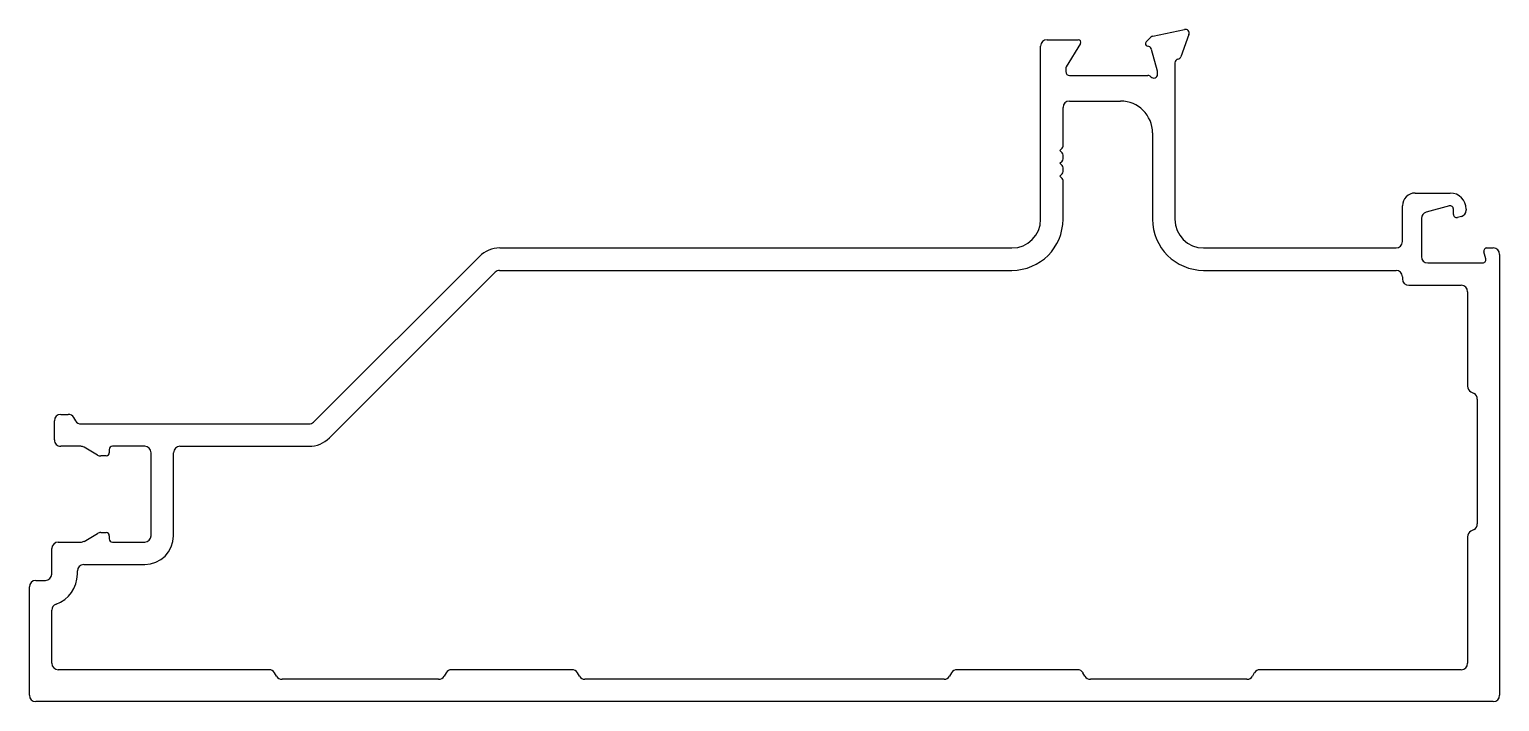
# Model space of a CAD drawing. Extents: x -58 to 57, y 8 to 61.
import ezdxf

# ---------------------------------------------------------------- set-up
doc = ezdxf.new("R2010")
doc.units = 0
doc.layers.get('0').update_dxf_attribs({"linetype": 'CONTINUOUS'})

msp = doc.modelspace()

# ---------------------------------------------------------------- linework, layer by layer
for p, q in [((21.6, 60.12), (24.04, 60.12)), ((24.21, 59.82), (23.1, 58)), ((29.35, 59.94), (29.72, 60.31)), ((29.87, 60.39), (32.35, 60.92)), ((32.69, 60.52), (32.07, 58.79)), ((21.1, 46.07), (21.1, 59.62)), ((29.56, 59.58), (29.44, 59.61)), ((30.23, 57.66), (29.77, 59.36)), ((23.06, 57.84), (23.06, 57.62)), ((30.24, 57.42), (30.24, 57.58)), ((31.6, 58.3), (31.6, 46.07)), ((23.36, 57.32), (29.49, 57.32)), ((23.35, 55.32), (27.35, 55.32)), ((22.85, 51.8), (22.85, 54.82)), ((29.85, 52.82), (29.85, 46.07)), ((22.6, 51.45), (22.78, 51.62)), ((22.78, 51.27), (22.6, 51.45)), ((22.6, 50.45), (22.78, 50.62)), ((22.85, 50.8), (22.85, 51.09)), ((22.78, 50.27), (22.6, 50.45)), ((22.6, 49.45), (22.78, 49.62)), ((22.85, 49.8), (22.85, 50.09)), ((22.78, 49.27), (22.6, 49.45)), ((22.85, 46.07), (22.85, 49.09)), ((50.4, 48.12), (53.13, 48.12)), ((49.4, 44.32), (49.4, 47.12)), ((50.88, 46.14), (50.88, 43.15)), ((53.07, 47.11), (51.25, 46.63)), ((53.38, 46.45), (53.38, 46.87)), ((54.01, 46.29), (53.7, 46.2)), ((54.38, 46.87), (54.38, 46.77)), ((-21.21, 43.82), (18.85, 43.82)), ((33.85, 43.82), (48.9, 43.82)), ((56.01, 43.82), (56.5, 43.82)), ((-35.78, 30.19), (-22.8, 43.16)), ((51.38, 42.65), (55.67, 42.65)), ((55.91, 42.96), (55.77, 43.51)), ((57, 43.32), (57, 8.82)), ((-34.54, 28.95), (-21.57, 41.92)), ((-21.22, 42.07), (18.85, 42.07)), ((33.85, 42.07), (48.9, 42.07)), ((49.4, 41.57), (49.4, 41.4)), ((49.9, 40.9), (54, 40.9)), ((54.5, 40.4), (54.5, 33)), ((54.75, 32.56), (55, 32.42)), ((55.25, 31.99), (55.25, 22.23)), ((-56.05, 28.8), (-56.05, 30.3)), ((-55.55, 30.8), (-54.97, 30.8)), ((-54.54, 30.55), (-54.4, 30.3)), ((-53.96, 30.05), (-36.13, 30.05)), ((-53.98, 28.3), (-55.55, 28.3)), ((-52.67, 27.61), (-53.73, 28.23)), ((-51.75, 28.05), (-51.75, 27.8)), ((-48.98, 28.3), (-51.5, 28.3)), ((-48.48, 21.3), (-48.48, 27.8)), ((-46.73, 21.3), (-46.73, 27.8)), ((-46.23, 28.3), (-36.13, 28.3)), ((-52, 27.55), (-52.42, 27.55)), ((-55.75, 20.8), (-53.98, 20.8)), ((-53.73, 20.86), (-52.67, 21.48)), ((-52.42, 21.55), (-52, 21.55)), ((-51.75, 21.3), (-51.75, 21.05)), ((-51.5, 20.8), (-48.98, 20.8)), ((54.5, 21.22), (54.5, 11.32)), ((55, 21.8), (54.75, 21.66)), ((-56.25, 18.3), (-56.25, 20.3)), ((-54.25, 18.3), (-54.25, 18.55)), ((-53.75, 19.05), (-48.98, 19.05)), ((-58, 8.82), (-58, 17.3)), ((-57.5, 17.8), (-56.75, 17.8)), ((-56.25, 11.32), (-56.25, 15.47)), ((-39.25, 10.82), (-55.75, 10.82)), ((-38.67, 10.32), (-38.82, 10.57)), ((-25.41, 10.57), (-25.56, 10.32)), ((-15.56, 10.82), (-24.98, 10.82)), ((-14.98, 10.32), (-15.13, 10.57)), ((14.12, 10.57), (13.98, 10.32)), ((23.98, 10.82), (14.56, 10.82)), ((24.55, 10.32), (24.41, 10.57)), ((37.81, 10.57), (37.67, 10.32)), ((54, 10.82), (38.25, 10.82)), ((-25.99, 10.07), (-38.24, 10.07)), ((13.54, 10.07), (-14.55, 10.07)), ((37.24, 10.07), (24.99, 10.07)), ((56.5, 8.32), (-57.5, 8.32))]:
    msp.add_line(p, q)
for centre, radius, start, end in [((21.6, 59.62), 0.5, 90, 180), ((24.04, 59.92), 0.2, 328.6, 90), ((29.5, 59.8), 0.2, 135.0969, 255.0969), ((29.94, 60.1), 0.3, 102, 135.0969), ((32.41, 60.63), 0.3, 340.0969, 102), ((29.48, 59.29), 0.3, 15.0969, 75.0969), ((31.78, 58.89), 0.3, 281.0012, 340.0969), ((23.36, 57.84), 0.3, 148.6, 180), ((23.36, 57.62), 0.3, 180, 270), ((29.94, 57.58), 0.3, 0.0969, 15.0969), ((31.9, 58.3), 0.3, 101.0012, 180.0969), ((29.49, 57.02), 0.3, 41.9073, 90.0969), ((29.94, 57.42), 0.3, 221.9073, 0.0969), ((23.35, 54.82), 0.5, 90, 180), ((27.35, 52.82), 2.5, 0, 90), ((22.6, 51.8), 0.25, 315, 0.0999), ((22.6, 51.09), 0.25, 360, 45), ((22.6, 50.8), 0.25, 315, 360), ((22.6, 50.09), 0.25, 0, 45), ((22.6, 49.8), 0.25, 315, 0), ((22.6, 49.09), 0.25, 0, 45), ((50.4, 47.12), 1, 90, 180), ((53.13, 46.87), 1.25, 360, 90), ((18.85, 46.07), 4, 270, 0), ((18.85, 46.07), 2.25, 270, 0), ((33.85, 46.07), 4, 180, 270), ((33.85, 46.07), 2.25, 180, 270), ((51.38, 46.14), 0.5, 105, 180), ((53.13, 46.87), 0.25, 360, 105), ((53.63, 46.45), 0.25, 180, 285), ((53.88, 46.77), 0.5, 285, 0), ((-21.21, 41.57), 2.25, 90, 135), ((48.9, 44.32), 0.5, 270, 0), ((56.01, 43.57), 0.25, 90, 195), ((56.5, 43.32), 0.5, 0, 90), ((51.38, 43.15), 0.5, 180, 270), ((55.67, 42.9), 0.25, 270, 15), ((-21.22, 41.57), 0.5, 90, 135), ((48.9, 41.57), 0.5, 0, 90), ((49.9, 41.4), 0.5, 180, 270), ((54, 40.4), 0.5, 0, 90), ((55, 33), 0.5, 180, 240), ((54.75, 31.99), 0.5, 0, 60), ((-55.55, 30.3), 0.5, 90, 179.9999), ((-54.97, 30.3), 0.5, 30, 90), ((-53.96, 30.55), 0.5, 210, 270), ((-36.13, 30.55), 0.5, 270, 315), ((-55.55, 28.8), 0.5, 179.9999, 270), ((-36.13, 30.55), 2.25, 270, 315), ((-53.98, 27.8), 0.5, 60, 90), ((-52.42, 28.05), 0.5, 240, 270), ((-52, 27.8), 0.25, 270, 0), ((-51.5, 28.05), 0.25, 90, 180), ((-48.98, 27.8), 0.5, 360, 90), ((-46.23, 27.8), 0.5, 90, 180), ((54.75, 22.23), 0.5, 300, 0), ((-55.75, 20.3), 0.5, 90, 180), ((-53.98, 21.3), 0.5, 270, 300), ((-52.42, 21.05), 0.5, 90, 120), ((-52, 21.3), 0.25, 0, 90), ((-51.5, 21.05), 0.25, 180, 270), ((-48.98, 21.3), 2.25, 270, 0), ((-48.98, 21.3), 0.5, 270, 0), ((55, 21.22), 0.5, 120, 180), ((-53.75, 18.55), 0.5, 90, 180), ((-57.5, 17.3), 0.5, 90, 180), ((-56.75, 18.3), 0.5, 270, 0), ((-56.75, 18.3), 2.5, 289.4716, 0), ((-55.75, 15.47), 0.5, 109.4716, 180), ((-55.75, 11.32), 0.5, 180, 270), ((-39.25, 10.32), 0.5, 30, 90), ((-24.98, 10.32), 0.5, 90, 150), ((-15.56, 10.32), 0.5, 30, 90), ((14.56, 10.32), 0.5, 90, 150), ((23.98, 10.32), 0.5, 30, 90), ((38.25, 10.32), 0.5, 90, 150), ((54, 11.32), 0.5, 270, 0), ((-38.24, 10.57), 0.5, 210, 270), ((-25.99, 10.57), 0.5, 270, 330), ((-14.55, 10.57), 0.5, 210, 270), ((13.54, 10.57), 0.5, 270, 330), ((24.99, 10.57), 0.5, 210, 270), ((37.24, 10.57), 0.5, 270, 330), ((-57.5, 8.82), 0.5, 180, 270), ((56.5, 8.82), 0.5, 270, 360)]:
    msp.add_arc(centre, radius, start, end)

doc.saveas('drawing.dxf')
